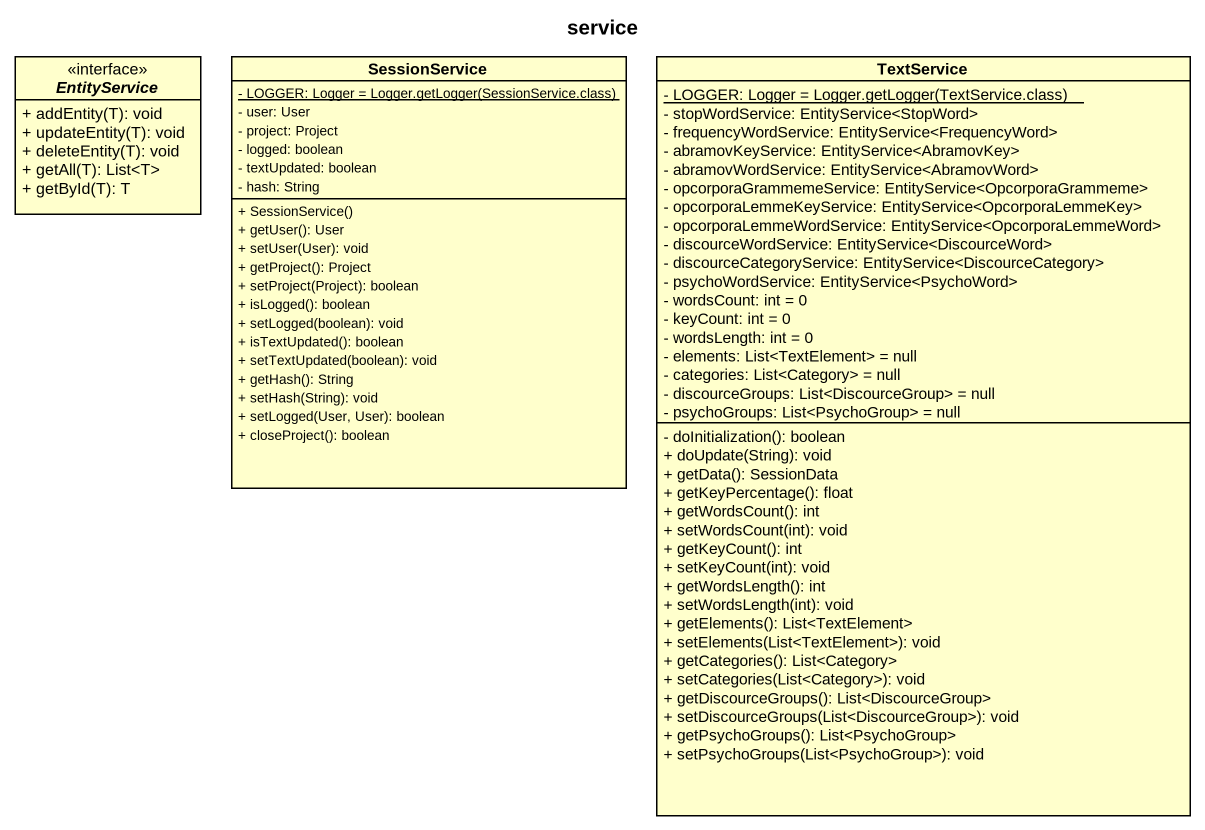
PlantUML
@startuml
title service
hide circle
hide empty members
skinparam classAttributeIconSize 0
interface EntityService <<interface>> {
  + addEntity(T): void
  + updateEntity(T): void
  + deleteEntity(T): void
  + getAll(T): List<T>
  + getById(T): T
}
class SessionService {
  {static} {field} - LOGGER: Logger = Logger.getLogger(SessionService.class)
  - user: User
  - project: Project
  - logged: boolean
  - textUpdated: boolean
  - hash: String
  + SessionService()
  + getUser(): User
  + setUser(User): void
  + getProject(): Project
  + setProject(Project): boolean
  + isLogged(): boolean
  + setLogged(boolean): void
  + isTextUpdated(): boolean
  + setTextUpdated(boolean): void
  + getHash(): String
  + setHash(String): void
  + setLogged(User, User): boolean
  + closeProject(): boolean
}
class TextService {
  {static} {field} - LOGGER: Logger = Logger.getLogger(TextService.class)
  - stopWordService: EntityService<StopWord>
  - frequencyWordService: EntityService<FrequencyWord>
  - abramovKeyService: EntityService<AbramovKey>
  - abramovWordService: EntityService<AbramovWord>
  - opcorporaGrammemeService: EntityService<OpcorporaGrammeme>
  - opcorporaLemmeKeyService: EntityService<OpcorporaLemmeKey>
  - opcorporaLemmeWordService: EntityService<OpcorporaLemmeWord>
  - discourceWordService: EntityService<DiscourceWord>
  - discourceCategoryService: EntityService<DiscourceCategory>
  - psychoWordService: EntityService<PsychoWord>
  - wordsCount: int = 0
  - keyCount: int = 0
  - wordsLength: int = 0
  - elements: List<TextElement> = null
  - categories: List<Category> = null
  - discourceGroups: List<DiscourceGroup> = null
  - psychoGroups: List<PsychoGroup> = null
  - doInitialization(): boolean
  + doUpdate(String): void
  + getData(): SessionData
  + getKeyPercentage(): float
  + getWordsCount(): int
  + setWordsCount(int): void
  + getKeyCount(): int
  + setKeyCount(int): void
  + getWordsLength(): int
  + setWordsLength(int): void
  + getElements(): List<TextElement>
  + setElements(List<TextElement>): void
  + getCategories(): List<Category>
  + setCategories(List<Category>): void
  + getDiscourceGroups(): List<DiscourceGroup>
  + setDiscourceGroups(List<DiscourceGroup>): void
  + getPsychoGroups(): List<PsychoGroup>
  + setPsychoGroups(List<PsychoGroup>): void
}
@enduml
